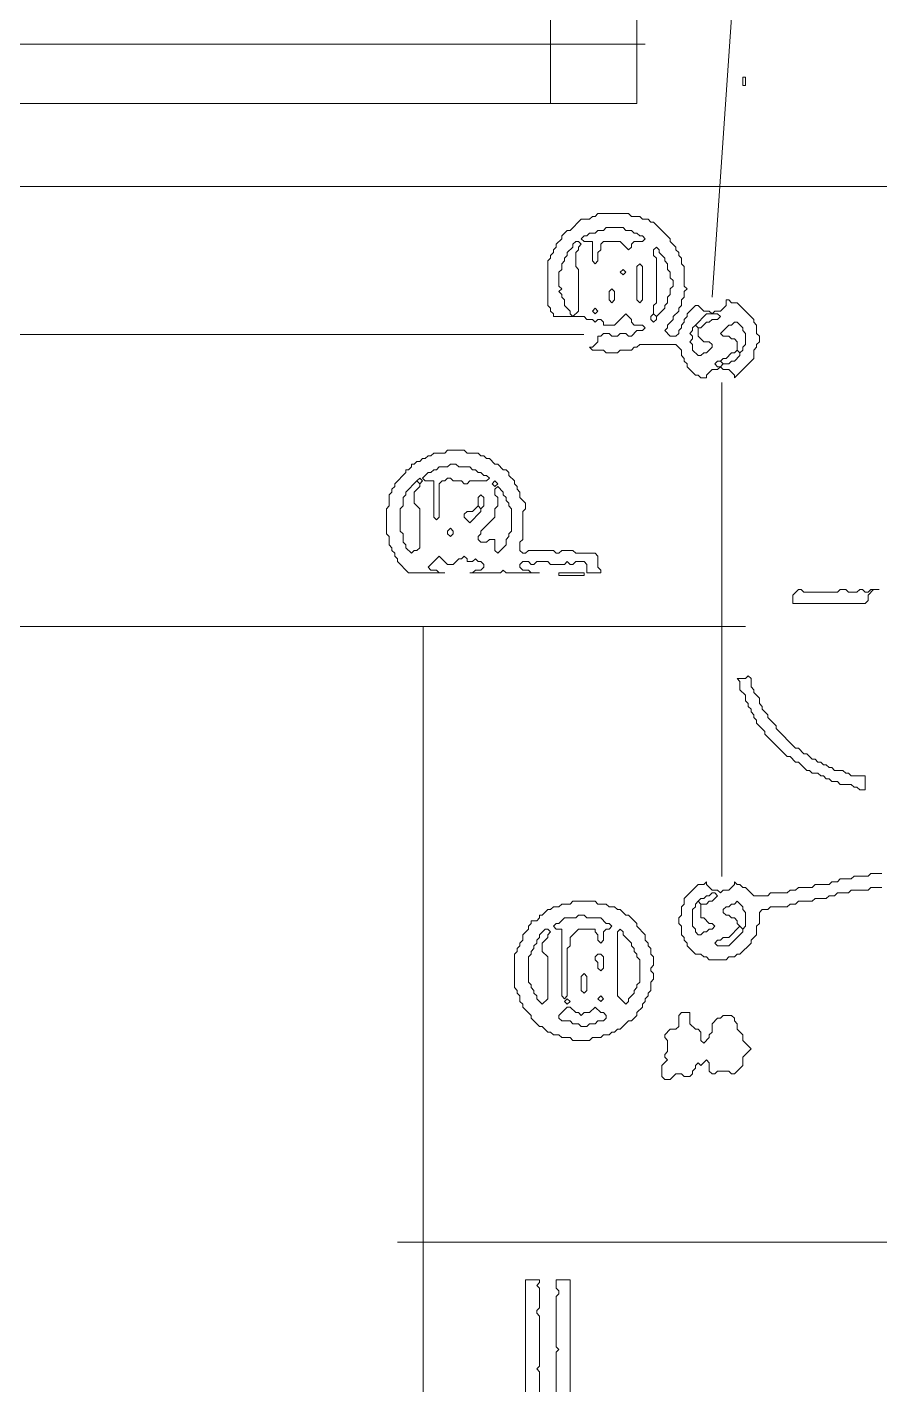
# Model space of a CAD drawing. Header units: millimetres. Extents: x 4 to 412, y 4 to 290.
# Drawn here: x 250.2 to 277.02, y 103.28 to 145.99 of the extents above; entities that cross this region are included whole.
import ezdxf

# ---------------------------------------------------------------- set-up
doc = ezdxf.new("R2010")
doc.units = ezdxf.units.MM
for name, color, linetype, lineweight in [('TRACE_CURVE', 6, 'Continuous', 0), ('TRACE_STRAIGHT', 5, 'Continuous', 0), ('TRACE_TEXT_SYMBOL', 6, 'Continuous', 0)]:
    doc.layers.add(name, color=color, linetype=linetype, lineweight=lineweight)

msp = doc.modelspace()

# ---------------------------------------------------------------- linework, layer by layer
at = {"layer": 'TRACE_CURVE', "color": 6}
for points in [[(266.314, 101.849), (266.314, 103.688), (266.226, 103.776), (266.314, 103.863), (266.314, 105.439), (266.226, 105.527), (266.226, 105.615), (266.314, 105.702), (266.314, 106.315), (266.226, 106.403), (266.314, 106.49), (266.314, 106.578), (265.876, 106.578), (265.876, 94.931)], [(267.277, 93.529), (267.277, 106.578), (266.839, 106.578), (266.839, 106.315), (266.927, 106.228), (266.927, 106.14), (266.839, 106.052), (266.839, 104.476), (266.927, 104.389), (266.839, 104.301), (266.839, 100.535)]]:
    msp.add_lwpolyline(points, dxfattribs=at)
at = {"layer": 'TRACE_STRAIGHT', "color": 5}
for p, q in [((266.657, 186.349), (266.657, 143.586)), ((271.743, 137.492), (273.319, 160.173)), ((269.378, 158.206), (269.378, 143.586)), ((246.155, 145.454), (269.638, 145.454)), ((237.693, 143.586), (269.378, 143.586)), ((241.443, 140.978), (277.829, 140.978)), ((238.115, 136.318), (267.704, 136.318)), ((272.049, 134.804), (272.049, 119.265)), ((208.596, 127.131), (272.794, 127.131)), ((262.654, 127.131), (262.654, 93.438)), ((261.847, 107.762), (279.409, 107.762))]:
    msp.add_line(p, q, dxfattribs=at)
at = {"layer": 'TRACE_TEXT_SYMBOL', "color": 6}
for points in [[(272.706, 144.41), (272.794, 144.41), (272.794, 144.147), (272.706, 144.147)], [(268.328, 139.593), (268.415, 139.681), (268.941, 139.681), (269.028, 139.593), (269.203, 139.593), (269.291, 139.506), (269.379, 139.506), (269.466, 139.418), (269.554, 139.418), (269.641, 139.331), (269.554, 139.243), (269.291, 139.243), (269.203, 139.156), (269.203, 139.068), (269.116, 138.98), (268.853, 139.243), (268.328, 139.243), (268.24, 139.156), (268.24, 138.98), (268.153, 138.893), (268.153, 138.63), (268.065, 138.543), (267.977, 138.63), (267.977, 139.243), (267.715, 139.243), (267.627, 139.331), (267.715, 139.418), (267.802, 139.418), (267.89, 139.506), (268.065, 139.506), (268.153, 139.593)], [(267.364, 139.156), (267.452, 139.243), (267.54, 139.243), (267.627, 139.156), (267.54, 139.068), (267.54, 138.98), (267.452, 138.893), (267.452, 138.455), (267.54, 138.367), (267.54, 137.054), (267.364, 136.879), (267.277, 136.966), (267.277, 137.054), (267.102, 137.229), (267.102, 137.404), (267.014, 137.492), (267.014, 137.579), (266.927, 137.667), (267.014, 137.754), (266.927, 137.842), (266.927, 138.28), (267.014, 138.367), (267.014, 138.543), (267.102, 138.63), (267.102, 138.718), (267.189, 138.805), (267.189, 138.893), (267.364, 139.068)], [(269.904, 138.98), (269.992, 139.068), (270.079, 138.98), (270.079, 138.893), (270.254, 138.718), (270.254, 138.63), (270.342, 138.543), (270.342, 138.367), (270.429, 138.28), (270.429, 138.105), (270.517, 138.017), (270.517, 137.842), (270.429, 137.754), (270.429, 137.579), (270.342, 137.492), (270.342, 137.317), (270.254, 137.229), (270.254, 137.141), (269.992, 136.879), (269.904, 136.966), (269.904, 137.229), (269.992, 137.317), (269.992, 138.718), (269.904, 138.805)], [(269.379, 138.455), (269.466, 138.543), (269.554, 138.455), (269.554, 137.404), (269.466, 137.317), (269.379, 137.404)], [(268.853, 138.28), (268.941, 138.367), (269.028, 138.28), (268.941, 138.192)], [(268.503, 137.667), (268.59, 137.754), (268.678, 137.667), (268.678, 137.404), (268.59, 137.317), (268.503, 137.404)], [(267.977, 137.054), (268.065, 137.141), (268.153, 137.054), (268.065, 136.966)], [(269.816, 136.879), (269.904, 136.966), (269.992, 136.879), (269.992, 136.791), (269.904, 136.704), (269.816, 136.791)], [(271.568, 136.966), (271.918, 136.966), (272.006, 136.879), (271.918, 136.791), (271.743, 136.791), (271.656, 136.704), (271.568, 136.704), (271.393, 136.528), (271.305, 136.528), (271.218, 136.616)], [(272.356, 136.616), (272.444, 136.704), (272.531, 136.704), (272.706, 136.528), (272.706, 136.441), (272.794, 136.353), (272.794, 136.003), (272.706, 135.915), (272.706, 135.828), (272.619, 135.74), (272.531, 135.828), (272.531, 136.09), (272.444, 136.178), (272.356, 136.178), (272.269, 136.266), (272.093, 136.266), (272.006, 136.353), (272.269, 136.616)], [(271.13, 136.528), (271.218, 136.616), (271.305, 136.528), (271.305, 136.266), (271.48, 136.09), (271.656, 136.09), (271.743, 136.003), (271.743, 135.915), (271.568, 135.74), (271.48, 135.74), (271.393, 135.653), (271.305, 135.653), (271.13, 135.828), (271.13, 136.003), (271.043, 136.09), (271.13, 136.178), (271.13, 136.266), (271.043, 136.353), (271.13, 136.441)], [(272.444, 135.74), (272.531, 135.828), (272.619, 135.74), (272.619, 135.653), (272.444, 135.477), (272.356, 135.477), (272.269, 135.39), (272.093, 135.39), (272.006, 135.477), (272.093, 135.565), (272.181, 135.565), (272.356, 135.74)], [(271.831, 135.39), (271.918, 135.477), (272.006, 135.477), (272.093, 135.39), (272.006, 135.302), (271.918, 135.302)], [(263.424, 132.15), (263.511, 132.237), (263.686, 132.237), (263.774, 132.15), (264.124, 132.15), (264.212, 132.062), (264.299, 132.062), (264.387, 131.974), (264.474, 131.974), (264.562, 131.887), (264.65, 131.887), (264.737, 131.799), (264.65, 131.712), (264.124, 131.712), (264.037, 131.624), (263.949, 131.624), (263.861, 131.712), (263.599, 131.712), (263.511, 131.799), (263.424, 131.799), (263.336, 131.712), (263.248, 131.712), (263.161, 131.624), (263.161, 130.573), (263.073, 130.486), (262.986, 130.573), (262.986, 131.712), (262.723, 131.712), (262.635, 131.799), (262.811, 131.974), (262.898, 131.974), (262.986, 132.062), (263.073, 132.062), (263.161, 132.15)], [(262.46, 131.712), (262.548, 131.624), (262.548, 131.537), (262.373, 131.361), (262.373, 131.011), (262.548, 130.836), (262.548, 129.61), (262.46, 129.522), (262.373, 129.522), (262.285, 129.435), (262.11, 129.61), (262.11, 129.698), (262.022, 129.785), (262.022, 130.048), (261.935, 130.135), (261.935, 130.836), (262.022, 130.924), (262.022, 131.186), (262.11, 131.274), (262.11, 131.361)], [(262.46, 131.712), (262.548, 131.799), (262.635, 131.712), (262.548, 131.624)], [(264.825, 131.624), (264.912, 131.712), (265, 131.624), (264.912, 131.537)], [(264.912, 131.449), (265, 131.537), (265.175, 131.361), (265.175, 131.274), (265.263, 131.186), (265.263, 131.099), (265.35, 131.011), (265.35, 130.924), (265.438, 130.836), (265.438, 130.135), (265.35, 130.048), (265.35, 129.96), (265.263, 129.873), (265.263, 129.698), (265, 129.435), (264.912, 129.522), (264.912, 129.873), (264.737, 129.873), (264.65, 129.785), (264.474, 129.785), (264.387, 129.873), (264.387, 129.96), (264.474, 130.048), (264.474, 130.135), (264.912, 130.573), (264.912, 130.836), (265, 130.924), (265, 131.186), (264.912, 131.274)], [(264.387, 131.186), (264.474, 131.274), (264.562, 131.186), (264.562, 130.924), (264.474, 130.836), (264.387, 130.924)], [(264.387, 130.924), (264.474, 130.836), (264.474, 130.748), (264.124, 130.398), (263.949, 130.573), (263.949, 130.661), (264.037, 130.748), (264.212, 130.748)], [(263.424, 130.135), (263.511, 130.223), (263.599, 130.135), (263.599, 130.048), (263.511, 129.96), (263.424, 130.048)], [(266.927, 128.822), (267.715, 128.822), (267.715, 128.734), (266.927, 128.734)], [(274.458, 128.296), (274.283, 128.121), (274.283, 127.859), (276.56, 127.859), (276.647, 127.946), (276.647, 128.121), (276.822, 128.296), (276.998, 128.296), (276.735, 128.296), (276.647, 128.209), (276.56, 128.209), (276.472, 128.296), (276.385, 128.296), (276.297, 128.209), (276.034, 128.209), (275.947, 128.296), (275.772, 128.296), (275.684, 128.209), (274.633, 128.209), (274.545, 128.296)], [(271.656, 118.663), (271.743, 118.751), (271.831, 118.751), (271.918, 118.663), (271.743, 118.488), (271.656, 118.488), (271.568, 118.4), (271.393, 118.4), (271.305, 118.488), (271.393, 118.576), (271.48, 118.576), (271.568, 118.663)], [(271.218, 118.4), (271.305, 118.488), (271.393, 118.4), (271.393, 117.963), (271.48, 117.963), (271.656, 117.787), (271.743, 117.787), (271.831, 117.7), (271.743, 117.612), (271.656, 117.612), (271.568, 117.525), (271.48, 117.525), (271.393, 117.437), (271.305, 117.437), (271.218, 117.525), (271.218, 117.612), (271.13, 117.7), (271.13, 118.225), (271.218, 118.313)], [(272.444, 118.4), (272.531, 118.488), (272.706, 118.313), (272.706, 118.225), (272.794, 118.138), (272.794, 117.7), (272.706, 117.612), (272.531, 117.787), (272.531, 117.875), (272.444, 117.963), (272.356, 117.963), (272.269, 118.05), (272.181, 118.05), (272.093, 118.138), (272.093, 118.225), (272.181, 118.313), (272.269, 118.313), (272.356, 118.4)], [(267.452, 117.963), (267.54, 118.05), (267.715, 118.05), (267.802, 117.963), (268.24, 117.963), (268.415, 117.787), (268.503, 117.787), (268.59, 117.7), (268.503, 117.612), (268.415, 117.612), (268.328, 117.525), (268.328, 117.262), (268.24, 117.174), (268.153, 117.262), (268.153, 117.437), (268.065, 117.525), (268.065, 117.612), (267.54, 117.612), (267.277, 117.35), (267.277, 117.087), (267.189, 116.999), (267.189, 115.511), (267.102, 115.423), (267.014, 115.511), (267.014, 117.612), (266.839, 117.612), (266.751, 117.7), (266.839, 117.787), (266.927, 117.787), (267.102, 117.963)], [(266.489, 117.612), (266.576, 117.612), (266.664, 117.525), (266.576, 117.437), (266.576, 117.35), (266.401, 117.174), (266.401, 116.912), (266.576, 116.737), (266.576, 115.423), (266.401, 115.248), (266.226, 115.423), (266.226, 115.511), (266.138, 115.598), (266.138, 115.686), (266.051, 115.773), (266.051, 115.861), (265.963, 115.948), (265.963, 116.737), (266.051, 116.824), (266.051, 116.912), (266.138, 116.999), (266.138, 117.087), (266.226, 117.174), (266.226, 117.262), (266.314, 117.35), (266.314, 117.437)], [(268.766, 117.525), (268.853, 117.612), (268.941, 117.525), (268.941, 117.437), (269.203, 117.174), (269.203, 117.087), (269.291, 116.999), (269.291, 116.912), (269.379, 116.824), (269.379, 116.737), (269.466, 116.649), (269.466, 115.948), (269.379, 115.861), (269.379, 115.773), (269.291, 115.686), (269.291, 115.598), (269.116, 115.423), (269.116, 115.335), (269.028, 115.248), (268.766, 115.511)], [(272.619, 117.7), (272.706, 117.612), (272.706, 117.525), (272.269, 117.087), (271.918, 117.087), (271.831, 117.174), (271.918, 117.262), (272.006, 117.262), (272.093, 117.35), (272.269, 117.35)], [(268.065, 116.737), (268.153, 116.824), (268.24, 116.824), (268.328, 116.737), (268.328, 116.386), (268.24, 116.299), (268.153, 116.386), (268.153, 116.561), (268.065, 116.649)], [(267.627, 116.124), (267.715, 116.211), (267.802, 116.124), (267.802, 115.686), (267.715, 115.598), (267.627, 115.686)], [(267.102, 115.335), (267.189, 115.423), (267.277, 115.335), (267.189, 115.248)], [(268.153, 115.423), (268.24, 115.511), (268.328, 115.423), (268.24, 115.335)], [(267.189, 115.16), (267.277, 115.16), (267.452, 114.985), (267.54, 114.985), (267.627, 114.898), (267.715, 114.985), (267.89, 114.985), (268.065, 115.16), (268.24, 114.985), (268.328, 114.985), (268.415, 114.898), (268.415, 114.81), (268.328, 114.722), (268.153, 114.722), (268.065, 114.635), (267.89, 114.635), (267.802, 114.547), (267.627, 114.547), (267.54, 114.635), (267.364, 114.635), (267.277, 114.722), (267.014, 114.722), (266.927, 114.81), (266.927, 114.898)], [(270.78, 114.985), (270.692, 114.898), (270.692, 114.547), (270.605, 114.46), (270.429, 114.46), (270.254, 114.284), (270.254, 114.197), (270.342, 114.109), (270.342, 113.759), (270.254, 113.671), (270.254, 113.584), (270.342, 113.496), (270.167, 113.321), (270.167, 112.971), (270.254, 112.883), (270.429, 112.883), (270.605, 113.058), (270.78, 113.058), (270.867, 112.971), (271.043, 112.971), (271.13, 113.058), (271.13, 113.146), (271.218, 113.234), (271.218, 113.321), (271.305, 113.409), (271.393, 113.321), (271.568, 113.496), (271.656, 113.409), (271.656, 113.146), (271.743, 113.058), (271.831, 113.058), (271.918, 113.146), (272.269, 113.146), (272.356, 113.058), (272.444, 113.058), (272.706, 113.321), (272.706, 113.584), (272.969, 113.847), (272.706, 114.109), (272.706, 114.284), (272.531, 114.46), (272.531, 114.635), (272.444, 114.722), (272.444, 114.81), (272.356, 114.898), (272.093, 114.898), (272.006, 114.81), (271.918, 114.81), (271.743, 114.635), (271.743, 114.372), (271.656, 114.284), (271.656, 114.197), (271.48, 114.022), (271.393, 114.109), (271.393, 114.372), (271.305, 114.46), (271.218, 114.46), (271.043, 114.635), (271.043, 114.985)]]:
    msp.add_lwpolyline(points, close=True, dxfattribs=at)
for points in [[(268.153, 140.119), (268.065, 140.031), (267.977, 140.031), (267.89, 139.944), (267.627, 139.944), (267.277, 139.593), (267.189, 139.593), (267.014, 139.418), (267.014, 139.331), (266.839, 139.156), (266.839, 139.068), (266.751, 138.98), (266.751, 138.893), (266.664, 138.805), (266.664, 138.718), (266.576, 138.63), (266.576, 137.229), (266.664, 137.141), (266.664, 137.054), (266.751, 136.966), (266.751, 136.879), (267.715, 136.879), (267.802, 136.791), (267.977, 136.791), (268.065, 136.704), (268.153, 136.791), (268.24, 136.791), (268.328, 136.704), (268.328, 136.616), (268.678, 136.616), (269.028, 136.966), (269.203, 136.791), (269.203, 136.704), (269.291, 136.616), (269.554, 136.616), (269.641, 136.528), (269.554, 136.441), (269.379, 136.441), (269.203, 136.266), (269.116, 136.266), (269.028, 136.353), (268.853, 136.353), (268.766, 136.266), (268.59, 136.266), (268.503, 136.353), (268.328, 136.353), (268.24, 136.266), (268.153, 136.266), (268.153, 136.09), (267.977, 135.915), (267.89, 135.915), (267.977, 135.828), (268.328, 135.828), (268.415, 135.74), (268.766, 135.74), (268.853, 135.828), (269.203, 135.828), (269.291, 135.915), (269.379, 135.915), (269.466, 136.003), (270.605, 136.003), (270.78, 135.828), (270.78, 135.653), (270.867, 135.565)], [(270.78, 138.718), (270.692, 138.805), (270.692, 138.893), (270.605, 138.98), (270.605, 139.068), (270.429, 139.243), (270.429, 139.331), (269.904, 139.856), (269.816, 139.856), (269.729, 139.944), (269.554, 139.944), (269.466, 140.031), (269.203, 140.031), (269.116, 140.119), (268.153, 140.119)], [(270.867, 135.565), (270.867, 135.477), (270.955, 135.39), (270.955, 135.302), (271.218, 135.04), (271.305, 135.04), (271.393, 134.952), (271.568, 134.952), (271.568, 135.04), (271.743, 135.215), (271.918, 135.215), (272.006, 135.302), (272.093, 135.215), (272.269, 135.215), (272.444, 135.04), (272.444, 134.952), (273.057, 135.565), (273.057, 135.828), (273.144, 135.915), (273.144, 136.003), (273.232, 136.09), (273.232, 136.266), (273.144, 136.353), (273.144, 136.616), (273.057, 136.704), (273.057, 136.791), (272.531, 137.317), (272.356, 137.317), (272.269, 137.404), (272.181, 137.404), (272.181, 137.229), (272.006, 137.054), (271.831, 137.054), (271.743, 136.966), (271.656, 137.054), (271.48, 137.054), (271.305, 137.229), (271.218, 137.229), (270.955, 136.966), (270.955, 136.879), (270.867, 136.791), (270.867, 136.704), (270.78, 136.616), (270.78, 136.528), (270.692, 136.441), (270.692, 136.353), (270.605, 136.266), (270.429, 136.266), (270.254, 136.441), (270.342, 136.528), (270.342, 136.616), (270.517, 136.791), (270.517, 136.879), (270.692, 137.054), (270.692, 137.141), (270.78, 137.229), (270.78, 137.404), (270.867, 137.492), (270.867, 137.667), (270.955, 137.754), (270.867, 137.842), (270.867, 138.455), (270.78, 138.543), (270.78, 138.718)], [(263.424, 132.675), (263.336, 132.588), (262.986, 132.588), (262.898, 132.5), (262.811, 132.5), (262.723, 132.412), (262.635, 132.412), (262.548, 132.325), (262.46, 132.325), (262.373, 132.237), (262.285, 132.237), (262.285, 132.15), (262.198, 132.062), (262.11, 132.062), (262.11, 131.974), (261.76, 131.624), (261.76, 131.537), (261.672, 131.449), (261.672, 131.361), (261.584, 131.274), (261.584, 130.924), (261.497, 130.836), (261.497, 130.048), (261.584, 129.96), (261.584, 129.698), (261.672, 129.61), (261.672, 129.522), (261.76, 129.435), (261.76, 129.347), (261.847, 129.26), (261.847, 129.172), (262.198, 128.822), (263.336, 128.822), (263.161, 128.822), (263.073, 128.909), (262.898, 128.909), (262.811, 128.997), (263.161, 129.347), (263.424, 129.085), (263.599, 129.085), (263.774, 129.26), (263.861, 129.26), (263.949, 129.347), (264.037, 129.26), (264.037, 129.172), (264.212, 129.172), (264.299, 129.26), (264.387, 129.172), (264.474, 129.172), (264.562, 129.085), (264.562, 128.997), (264.474, 128.909), (264.299, 128.909), (264.212, 128.822), (264.124, 128.822), (265.087, 128.822), (265.175, 128.909), (265.263, 128.822), (266.314, 128.822), (266.051, 128.822), (265.963, 128.909), (265.788, 128.909), (265.7, 128.997), (265.7, 129.085)], [(265.7, 129.085), (265.788, 129.172), (265.963, 129.172), (266.051, 129.085), (266.138, 129.085), (266.226, 129.172), (266.576, 129.172), (266.664, 129.085), (267.102, 129.085), (267.189, 129.172), (267.277, 129.085), (267.364, 129.085), (267.452, 129.172), (267.715, 129.172), (267.802, 129.085), (267.802, 128.822), (268.24, 128.822), (268.24, 128.909), (268.153, 128.997), (268.153, 129.347), (268.065, 129.435), (267.452, 129.435), (267.364, 129.522), (267.014, 129.522), (266.927, 129.435), (266.839, 129.435), (266.751, 129.522), (265.963, 129.522), (265.876, 129.435), (265.788, 129.435), (265.7, 129.522), (265.7, 129.785), (265.788, 129.873), (265.788, 130.748), (265.876, 130.836), (265.876, 131.011), (265.7, 131.186), (265.7, 131.361), (265.613, 131.449), (265.613, 131.537), (265.525, 131.624), (265.525, 131.712), (265.35, 131.887), (265.35, 131.974), (265.263, 132.062), (265.175, 132.062), (265, 132.237), (264.912, 132.237), (264.737, 132.412), (264.65, 132.412), (264.562, 132.5), (264.474, 132.5), (264.387, 132.588), (264.037, 132.588), (263.949, 132.675), (263.424, 132.675)], [(272.882, 125.582), (272.794, 125.494), (272.531, 125.494), (272.619, 125.406), (272.619, 125.144), (272.794, 124.969), (272.794, 124.793), (272.882, 124.706), (272.882, 124.618), (272.969, 124.531), (272.969, 124.443), (273.057, 124.356), (273.057, 124.268), (273.144, 124.18), (273.144, 124.093), (273.407, 123.83), (273.407, 123.743), (274.108, 123.042), (274.195, 123.042), (274.37, 122.867), (274.458, 122.867), (274.721, 122.604), (274.808, 122.604), (274.896, 122.516), (275.071, 122.516), (275.159, 122.429), (275.246, 122.429), (275.334, 122.341), (275.421, 122.341), (275.509, 122.254), (275.684, 122.254), (275.772, 122.166), (276.122, 122.166), (276.209, 122.079), (276.297, 122.079), (276.385, 121.991), (276.56, 121.991), (276.56, 122.429), (276.122, 122.429), (276.034, 122.516), (275.947, 122.516), (275.859, 122.604), (275.596, 122.604), (275.509, 122.692), (275.421, 122.692), (275.334, 122.779), (275.246, 122.779), (275.159, 122.867), (275.071, 122.867), (274.983, 122.954), (274.896, 122.954), (274.721, 123.129), (274.633, 123.129), (274.458, 123.305), (274.37, 123.305), (273.757, 123.918), (273.757, 124.005), (273.495, 124.268), (273.495, 124.356), (273.319, 124.531), (273.319, 124.618), (273.232, 124.706), (273.232, 124.881), (273.057, 125.056)], [(273.057, 125.056), (273.057, 125.144), (272.969, 125.231), (272.969, 125.494), (272.882, 125.582)], [(277.085, 119.364), (276.735, 119.364), (276.647, 119.276), (276.209, 119.276), (276.122, 119.189), (275.772, 119.189), (275.684, 119.101), (275.509, 119.101), (275.421, 119.013), (274.983, 119.013), (274.896, 118.926), (274.458, 118.926), (274.37, 118.838), (274.195, 118.838), (274.108, 118.751), (273.582, 118.751), (273.495, 118.663), (273.057, 118.663), (272.794, 118.926), (272.706, 118.926), (272.619, 119.013), (272.531, 119.013), (272.444, 119.101), (272.444, 119.013), (272.269, 118.838), (272.093, 118.838), (272.006, 118.751), (271.918, 118.838), (271.743, 118.838), (271.568, 119.013), (271.568, 119.101), (271.48, 119.013), (271.305, 119.013), (270.867, 118.576), (270.867, 118.4), (270.78, 118.313), (270.78, 118.05), (270.692, 117.963), (270.692, 117.787), (270.78, 117.7), (270.78, 117.437), (270.867, 117.35), (270.867, 117.262), (270.955, 117.174), (270.955, 117.087), (271.218, 116.824), (271.393, 116.824)], [(271.393, 116.824), (271.48, 116.737), (271.568, 116.737), (271.656, 116.649), (272.181, 116.649), (272.269, 116.737), (272.444, 116.737), (272.531, 116.824), (272.619, 116.824), (272.969, 117.174), (272.969, 117.262), (273.144, 117.437), (273.144, 117.7), (273.232, 117.787), (273.232, 118.138), (273.319, 118.225), (273.495, 118.225), (273.582, 118.313), (274.108, 118.313), (274.195, 118.4), (274.37, 118.4), (274.458, 118.488), (274.896, 118.488), (274.983, 118.576), (275.334, 118.576), (275.421, 118.663), (275.596, 118.663), (275.684, 118.751), (276.034, 118.751), (276.122, 118.838), (276.647, 118.838), (276.735, 118.926), (277.085, 118.926)], [(267.364, 118.488), (267.277, 118.4), (267.014, 118.4), (266.927, 118.313), (266.751, 118.313), (266.664, 118.225), (266.576, 118.225), (266.401, 118.05), (266.314, 118.05), (266.314, 117.963), (266.226, 117.875), (266.051, 117.875), (266.051, 117.787), (265.963, 117.7), (265.963, 117.612), (265.788, 117.437), (265.788, 117.262), (265.7, 117.174), (265.7, 117.087), (265.613, 116.999), (265.613, 116.912), (265.525, 116.824), (265.525, 115.773), (265.613, 115.686), (265.613, 115.598), (265.7, 115.511), (265.7, 115.335), (265.788, 115.248), (265.788, 115.16), (266.051, 114.898), (266.051, 114.81), (266.314, 114.547), (266.401, 114.547), (266.576, 114.372), (266.664, 114.372), (266.751, 114.284), (266.927, 114.284), (267.014, 114.197), (267.277, 114.197), (267.364, 114.109), (267.89, 114.109), (267.977, 114.197), (268.24, 114.197), (268.328, 114.284), (268.503, 114.284), (268.59, 114.372), (268.678, 114.372), (268.766, 114.46), (268.853, 114.46), (269.116, 114.722), (269.203, 114.722), (269.379, 114.898), (269.379, 114.985), (269.554, 115.16), (269.554, 115.248), (269.641, 115.335), (269.641, 115.423), (269.729, 115.511), (269.729, 115.598), (269.816, 115.686), (269.816, 115.948), (269.904, 116.036), (269.904, 116.211), (269.816, 116.299)], [(269.816, 116.299), (269.816, 116.386), (269.904, 116.474), (269.904, 116.737), (269.816, 116.824), (269.816, 116.999), (269.729, 117.087), (269.729, 117.174), (269.641, 117.262), (269.641, 117.437), (269.379, 117.7), (269.379, 117.787), (269.116, 118.05), (269.028, 118.05), (268.853, 118.225), (268.766, 118.225), (268.678, 118.313), (268.503, 118.313), (268.415, 118.4), (268.153, 118.4), (268.065, 118.488), (267.364, 118.488)]]:
    msp.add_lwpolyline(points, dxfattribs=at)

doc.saveas('drawing.dxf')
